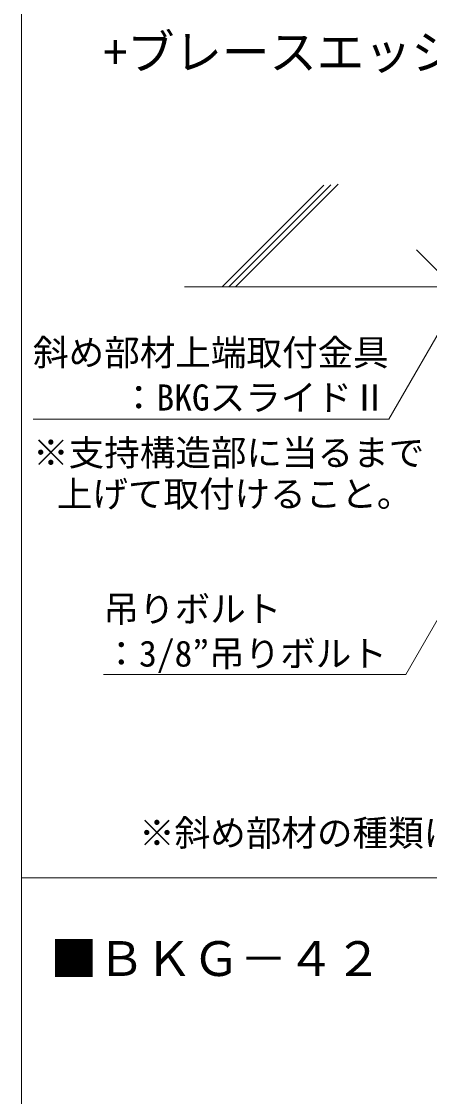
# Model space of a CAD drawing. Units: millimetres on the paper, enlarged 40 times, with parts at other scales. Extents: x -7800 to 7800, y -5578 to 5485.
# Drawn here: x -1968 to -1280, y -1912 to -100 of the extents above; entities that cross this region are included whole.
import ezdxf
from ezdxf.enums import TextEntityAlignment as Align

# ---------------------------------------------------------------- set-up
doc = ezdxf.new("R2010")
doc.units = ezdxf.units.MM
doc.header["$LTSCALE"] = 40
doc.linetypes.add('CHAIN1', pattern=[8, 5, -1, 1, -1])
doc.linetypes.add('DASHED1', pattern=[1.8, 1.2, -0.6])
for name, color, linetype, lineweight in [('1-0_中心線', 7, 'Continuous', 18), ('1-6_文字', 7, 'Continuous', 18), ('1-9_躯体', 4, 'DASHED1', 9), ('F-2_太線１', 3, 'Continuous', 18)]:
    doc.layers.add(name, color=color, linetype=linetype, lineweight=lineweight)
doc.styles.add('ＭＳ ゴシック', font='')
doc.styles.get('ＭＳ ゴシック').set_extended_font_data('MS Gothic')

msp = doc.modelspace()

# ---------------------------------------------------------------- linework, layer by layer
at = {"layer": '1-0_中心線', "color": 4, "linetype": 'CHAIN1', "lineweight": 9}
msp.add_line((-1017.27, -768.84), (-1301.64, -484.47), dxfattribs=at)
at = {"layer": '1-6_文字'}
for p, q in [((-1219.78, -547.09), (-1348.65, -770.3)), ((-1348.65, -770.3), (-1948.65, -770.3)), ((-1219.78, -1027.36), (-1319.78, -1200.56)), ((-1319.78, -1200.56), (-1829.78, -1200.56))]:
    msp.add_line(p, q, dxfattribs=at)
at = {"layer": '1-9_躯体', "linetype": 'Continuous'}
for p, q in [((-1457.98, -375.36), (-1629.71, -547.09)), ((-1446.35, -375.05), (-1618.4, -547.09)), ((-1433.64, -373.64), (-1607.09, -547.09)), ((-339.85, -547.09), (-1693.23, -547.09))]:
    msp.add_line(p, q, dxfattribs=at)
at = {"layer": 'F-2_太線１'}
msp.add_line((-1968.18, -1543.76), (-78.18, -1543.76), dxfattribs=at)
msp.add_lwpolyline([(-1968.18, 1696.25), (-1968.18, -4783.77), (-78.18, -4783.77)], dxfattribs=at)

# ---------------------------------------------------------------- texts
at = {"layer": '1-6_文字', "color": 3, "style": 'ＭＳ ゴシック'}
for s, p in [('+ブレースエッジボルト', (-1829.8, -197.92)), ('■ＢＫＧ－４２', (-1919.82, -1726.55))]:
    msp.add_text(s, height=58.65, dxfattribs=at).set_placement(p, align=Align.BOTTOM_LEFT)
at = {"layer": '1-6_文字', "style": 'ＭＳ ゴシック'}
for s, p in [('斜め部材上端取付金具', (-1948.65, -692.94)), ('：BKGスライドⅡ', (-1800.41, -768.71)), ('※支持構造部に当るまで', (-1948.65, -861.8)), ('上げて取付けること。', (-1908.65, -931.25)), ('吊りボルト', (-1829.78, -1125.31)), ('：3/8”吊りボルト', (-1829.78, -1200.56)), ('※斜め部材の種類により、ビスの固定位置が異なります', (-1769.71, -1503))]:
    msp.add_text(s, height=43.99, dxfattribs=at).set_placement(p, align=Align.BOTTOM_LEFT)

doc.saveas('drawing.dxf')
